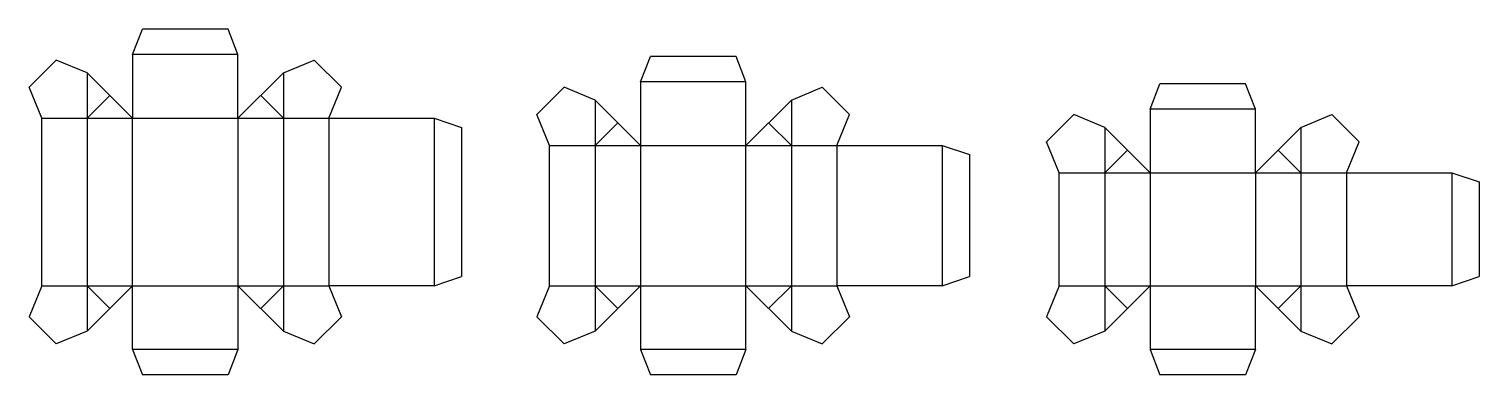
# Model space of a CAD drawing. Extents: x -183 to 615, y 100 to 290.
import ezdxf

# ---------------------------------------------------------------- set-up
doc = ezdxf.new("R2010")
doc.units = 0
doc.layers.get('0').update_dxf_attribs({"linetype": 'CONTINUOUS'})

msp = doc.modelspace()

# ---------------------------------------------------------------- linework, layer by layer
for p, q in [((-126.333474, 276.280985), (-120.898857, 290.280985)), ((-73.768092, 290.280985), (-120.898857, 290.280985)), ((-68.333474, 276.280985), (-73.768092, 290.280985)), ((-168.333474, 273.280985), (-183.333474, 258.280985)), ((-151.333474, 266.280985), (-168.333474, 273.280985)), ((-68.333474, 276.280985), (-126.333474, 276.280985)), ((-126.333474, 276.280985), (-126.333474, 241.280985)), ((-68.333474, 241.280985), (-68.333474, 276.280985)), ((-43.333474, 266.280985), (-26.333474, 273.280985)), ((-26.333474, 273.280985), (-11.333474, 258.280985)), ((153.199719, 261.280985), (158.634337, 275.280985)), ((205.765102, 275.280985), (158.634337, 275.280985)), ((211.199719, 261.280985), (205.765102, 275.280985)), ((-151.333474, 266.280985), (-126.333474, 241.280985)), ((-151.333474, 266.280985), (-151.333474, 124.280985)), ((-43.333474, 266.280985), (-68.333474, 241.280985)), ((-43.333474, 266.280985), (-43.333474, 124.280985)), ((-176.333474, 241.280985), (-183.333474, 258.280985)), ((-18.333474, 241.280985), (-11.333474, 258.280985)), ((111.199719, 258.280985), (96.199719, 243.280985)), ((128.199719, 251.280985), (111.199719, 258.280985)), ((211.199719, 261.280985), (153.199719, 261.280985)), ((153.199719, 261.280985), (153.199719, 226.280985)), ((211.199719, 226.280985), (211.199719, 261.280985)), ((236.199719, 251.280985), (253.199719, 258.280985)), ((253.199719, 258.280985), (268.199719, 243.280985)), ((433.631712, 246.280985), (439.066329, 260.280985)), ((486.197094, 260.280985), (439.066329, 260.280985)), ((491.631712, 246.280985), (486.197094, 260.280985)), ((-151.333474, 241.280985), (-138.833474, 253.780985)), ((-43.333474, 241.280985), (-55.833474, 253.780985)), ((128.199719, 251.280985), (153.199719, 226.280985)), ((128.199719, 251.280985), (128.199719, 124.280985)), ((236.199719, 251.280985), (211.199719, 226.280985)), ((236.199719, 251.280985), (236.199719, 124.280985)), ((-176.333474, 149.280985), (-176.333474, 241.280985)), ((-176.333474, 241.280985), (-18.333474, 241.280985)), ((-126.333474, 149.280985), (-126.333474, 241.280985)), ((-68.333474, 241.280985), (-68.333474, 149.280985)), ((-18.333474, 241.280985), (39.666526, 241.280985)), ((-18.333474, 241.280985), (-18.333474, 149.280985)), ((39.666526, 241.280985), (39.666526, 149.280985)), ((39.666526, 241.280985), (54.666526, 236.283952)), ((103.199719, 226.280985), (96.199719, 243.280985)), ((261.199719, 226.280985), (268.199719, 243.280985)), ((391.631712, 243.280985), (376.631712, 228.280985)), ((408.631712, 236.280985), (391.631712, 243.280985)), ((491.631712, 246.280985), (433.631712, 246.280985)), ((433.631712, 246.280985), (433.631712, 211.280985)), ((491.631712, 211.280985), (491.631712, 246.280985)), ((516.631712, 236.280985), (533.631712, 243.280985)), ((533.631712, 243.280985), (548.631712, 228.280985)), ((54.666526, 236.283952), (54.666526, 154.278018)), ((128.199719, 226.280985), (140.699719, 238.780985)), ((236.199719, 226.280985), (223.699719, 238.780985)), ((408.631712, 236.280985), (408.631712, 124.280985)), ((408.631712, 236.280985), (433.631712, 211.280985)), ((516.631712, 236.280985), (491.631712, 211.280985)), ((516.631712, 236.280985), (516.631712, 124.280985)), ((103.199719, 149.280985), (103.199719, 226.280985)), ((103.199719, 226.280985), (261.199719, 226.280985)), ((153.199719, 226.280985), (153.199719, 149.280985)), ((211.199719, 149.280985), (211.199719, 226.280985)), ((261.199719, 226.280985), (319.199719, 226.280985)), ((261.199719, 226.280985), (261.199719, 149.280985)), ((319.199719, 226.280985), (319.199719, 149.280985)), ((319.199719, 226.280985), (334.199719, 221.283952)), ((383.631712, 211.280985), (376.631712, 228.280985)), ((408.631712, 211.280985), (421.131712, 223.780985)), ((516.631712, 211.280985), (504.131712, 223.780985)), ((541.631712, 211.280985), (548.631712, 228.280985)), ((334.199719, 221.283952), (334.199719, 154.278018)), ((383.631712, 211.280985), (541.631712, 211.280985)), ((383.631712, 149.280985), (383.631712, 211.280985)), ((433.631712, 211.280985), (433.631712, 149.280985)), ((491.631712, 211.280985), (491.631712, 149.280985)), ((541.631712, 211.280985), (599.631712, 211.280985)), ((541.631712, 211.280985), (541.631712, 149.280985)), ((599.631712, 211.280985), (599.631712, 149.280985)), ((599.631712, 211.280985), (614.631712, 206.283952)), ((614.631712, 206.283952), (614.631712, 154.278018)), ((39.666526, 149.280985), (54.666526, 154.278018)), ((319.199719, 149.280985), (334.199719, 154.278018)), ((599.631712, 149.280985), (614.631712, 154.278018)), ((-176.333474, 149.280985), (-183.333474, 132.280985)), ((-176.333474, 149.280985), (-18.333474, 149.280985)), ((-151.333474, 149.280985), (-138.833474, 136.780985)), ((-151.333474, 124.280985), (-126.333474, 149.280985)), ((-126.333474, 114.280985), (-126.333474, 149.280985)), ((-68.333474, 149.280985), (-68.333474, 114.280985)), ((-43.333474, 124.280985), (-68.333474, 149.280985)), ((-43.333474, 149.280985), (-55.833474, 136.780985)), ((-18.333474, 149.280985), (-11.333474, 132.280985)), ((39.666526, 149.280985), (-18.333474, 149.280985)), ((103.199719, 149.280985), (96.199719, 132.280985)), ((103.199719, 149.280985), (261.199719, 149.280985)), ((128.199719, 124.280985), (153.199719, 149.280985)), ((128.199719, 149.280985), (140.699719, 136.780985)), ((153.199719, 149.280985), (153.199719, 114.280985)), ((236.199719, 124.280985), (211.199719, 149.280985)), ((211.199719, 114.280985), (211.199719, 149.280985)), ((236.199719, 149.280985), (223.699719, 136.780985)), ((319.199719, 149.280985), (261.199719, 149.280985)), ((261.199719, 149.280985), (268.199719, 132.280985)), ((383.631712, 149.280985), (376.631712, 132.280985)), ((383.631712, 149.280985), (541.631712, 149.280985)), ((408.631712, 149.280985), (421.131712, 136.780985)), ((408.631712, 124.280985), (433.631712, 149.280985)), ((433.631712, 149.280985), (433.631712, 114.280985)), ((491.631712, 114.280985), (491.631712, 149.280985)), ((516.631712, 124.280985), (491.631712, 149.280985)), ((516.631712, 149.280985), (504.131712, 136.780985)), ((541.631712, 149.280985), (548.631712, 132.280985)), ((599.631712, 149.280985), (541.631712, 149.280985)), ((-168.333474, 117.280985), (-183.333474, 132.280985)), ((-26.333474, 117.280985), (-11.333474, 132.280985)), ((111.199719, 117.280985), (96.199719, 132.280985)), ((253.199719, 117.280985), (268.199719, 132.280985)), ((391.631712, 117.280985), (376.631712, 132.280985)), ((533.631712, 117.280985), (548.631712, 132.280985)), ((-151.333474, 124.280985), (-168.333474, 117.280985)), ((-43.333474, 124.280985), (-26.333474, 117.280985)), ((128.199719, 124.280985), (111.199719, 117.280985)), ((236.199719, 124.280985), (253.199719, 117.280985)), ((408.631712, 124.280985), (391.631712, 117.280985)), ((516.631712, 124.280985), (533.631712, 117.280985)), ((-68.333474, 114.280985), (-126.333474, 114.280985)), ((-126.333474, 114.280985), (-120.898857, 100.280985)), ((-68.333474, 114.280985), (-73.768092, 100.280985)), ((211.199719, 114.280985), (153.199719, 114.280985)), ((153.199719, 114.280985), (158.634337, 100.280985)), ((211.199719, 114.280985), (205.765102, 100.280985)), ((491.631712, 114.280985), (433.631712, 114.280985)), ((433.631712, 114.280985), (439.066329, 100.280985)), ((491.631712, 114.280985), (486.197094, 100.280985)), ((-73.768092, 100.280985), (-120.898857, 100.280985)), ((205.765102, 100.280985), (158.634337, 100.280985)), ((486.197094, 100.280985), (439.066329, 100.280985))]:
    msp.add_line(p, q)

doc.saveas('drawing.dxf')
